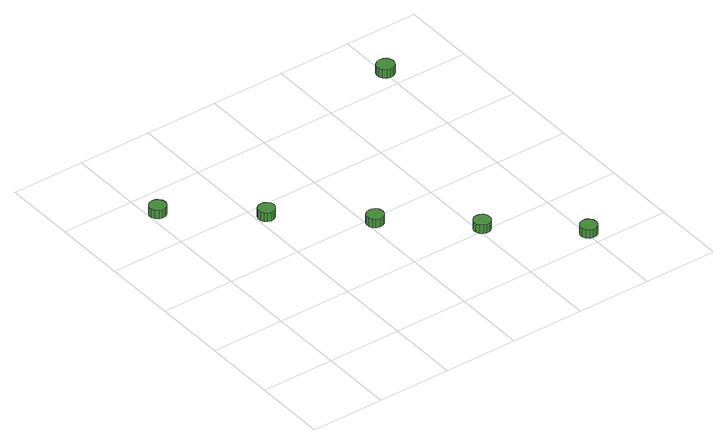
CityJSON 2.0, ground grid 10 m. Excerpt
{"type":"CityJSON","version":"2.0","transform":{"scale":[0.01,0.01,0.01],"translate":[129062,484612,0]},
"CityObjects":{
"tree1":{"type":"SolitaryVegetationObject","attributes":{"function":"something"},"geometry":[{"type":"MultiSurface","lod":"1","boundaries":[[[0,1,2,3,4,5,6,7,8,9,10,11,12,13,14]],[[15,16,17,18,19,20,21,22,23,24,25,26,27,28,29]],[[0,29,28,1]],[[1,28,27,2]],[[2,27,26,3]],[[3,26,25,4]],[[4,25,24,5]],[[5,24,23,6]],[[6,23,22,7]],[[7,22,21,8]],[[8,21,20,9]],[[9,20,19,10]],[[10,19,18,11]],[[11,18,17,12]],[[12,17,16,13]],[[13,16,15,14]],[[14,15,29,0]]]}]},
"tree2":{"type":"SolitaryVegetationObject","attributes":{"function":"something"},"geometry":[{"type":"MultiSurface","lod":"1","boundaries":[[[30,31,32,33,34,35,36,37,38,39,40,41,42,43,44]],[[45,46,47,48,49,50,51,52,53,54,55,56,57,58,59]],[[30,59,58,31]],[[31,58,57,32]],[[32,57,56,33]],[[33,56,55,34]],[[34,55,54,35]],[[35,54,53,36]],[[36,53,52,37]],[[37,52,51,38]],[[38,51,50,39]],[[39,50,49,40]],[[40,49,48,41]],[[41,48,47,42]],[[42,47,46,43]],[[43,46,45,44]],[[44,45,59,30]]]}]},
"tree3":{"type":"SolitaryVegetationObject","attributes":{"function":"something"},"geometry":[{"type":"MultiSurface","lod":"1","boundaries":[[[60,61,62,63,64,65,66,67,68,69,70,71,72,73,74]],[[75,76,77,78,79,80,81,82,83,84,85,86,87,88,89]],[[60,89,88,61]],[[61,88,87,62]],[[62,87,86,63]],[[63,86,85,64]],[[64,85,84,65]],[[65,84,83,66]],[[66,83,82,67]],[[67,82,81,68]],[[68,81,80,69]],[[69,80,79,70]],[[70,79,78,71]],[[71,78,77,72]],[[72,77,76,73]],[[73,76,75,74]],[[74,75,89,60]]]}]},
"tree4":{"type":"SolitaryVegetationObject","attributes":{"function":"something"},"geometry":[{"type":"MultiSurface","lod":"1","boundaries":[[[90,91,92,93,94,95,96,97,98,99,100,101,102,103,104]],[[105,106,107,108,109,110,111,112,113,114,115,116,117,118,119]],[[90,119,118,91]],[[91,118,117,92]],[[92,117,116,93]],[[93,116,115,94]],[[94,115,114,95]],[[95,114,113,96]],[[96,113,112,97]],[[97,112,111,98]],[[98,111,110,99]],[[99,110,109,100]],[[100,109,108,101]],[[101,108,107,102]],[[102,107,106,103]],[[103,106,105,104]],[[104,105,119,90]]]}]},
"tree5":{"type":"SolitaryVegetationObject","attributes":{"function":"something"},"geometry":[{"type":"MultiSurface","lod":"1","boundaries":[[[120,121,122,123,124,125,126,127,128,129,130,131,132,133,134]],[[135,136,137,138,139,140,141,142,143,144,145,146,147,148,149]],[[120,149,148,121]],[[121,148,147,122]],[[122,147,146,123]],[[123,146,145,124]],[[124,145,144,125]],[[125,144,143,126]],[[126,143,142,127]],[[127,142,141,128]],[[128,141,140,129]],[[129,140,139,130]],[[130,139,138,131]],[[131,138,137,132]],[[132,137,136,133]],[[133,136,135,134]],[[134,135,149,120]]]}]},
"tree6":{"type":"SolitaryVegetationObject","attributes":{"function":"something"},"geometry":[{"type":"MultiSurface","lod":"1","boundaries":[[[150,151,152,153,154,155,156,157,158,159,160,161,162,163,164]],[[165,166,167,168,169,170,171,172,173,174,175,176,177,178,179]],[[150,179,178,151]],[[151,178,177,152]],[[152,177,176,153]],[[153,176,175,154]],[[154,175,174,155]],[[155,174,173,156]],[[156,173,172,157]],[[157,172,171,158]],[[158,171,170,159]],[[159,170,169,160]],[[160,169,168,161]],[[161,168,167,162]],[[162,167,166,163]],[[163,166,165,164]],[[164,165,179,150]]]}]}
},
"vertices":[
[229,3624,165],[219,3670,165],[191,3708,165],[151,3731,165],[104,3736,165],[59,3722,165],[25,3690,165],[5,3647,165],[5,3600,165],[25,3557,165],[59,3526,165],[104,3511,165],[151,3516,165],[191,3540,165],[219,3578,165],[219,3578,40],[191,3540,40],[151,3516,40],[104,3511,40],[59,3526,40],[25,3557,40],[5,3600,40],[5,3647,40],[25,3690,40],[59,3722,40],[104,3736,40],[151,3731,40],[191,3708,40],[219,3670,40],[229,3624,40],
[1233,2784,174],[1223,2830,174],[1195,2868,174],[1155,2891,174],[1108,2896,174],[1064,2882,174],[1029,2850,174],[1010,2807,174],[1010,2761,174],[1029,2718,174],[1064,2686,174],[1108,2672,174],[1155,2677,174],[1195,2700,174],[1223,2738,174],[1223,2738,49],[1195,2700,49],[1155,2677,49],[1108,2672,49],[1064,2686,49],[1029,2718,49],[1010,2761,49],[1010,2807,49],[1029,2850,49],[1064,2882,49],[1108,2896,49],[1155,2891,49],[1195,2868,49],[1223,2830,49],[1233,2784,49],
[2209,1911,165],[2200,1957,165],[2172,1995,165],[2131,2018,165],[2085,2023,165],[2040,2009,165],[2005,1977,165],[1986,1934,165],[1986,1888,165],[2005,1845,165],[2040,1813,165],[2085,1799,165],[2131,1804,165],[2172,1827,165],[2200,1865,165],[2200,1865,40],[2172,1827,40],[2131,1804,40],[2085,1799,40],[2040,1813,40],[2005,1845,40],[1986,1888,40],[1986,1934,40],[2005,1977,40],[2040,2009,40],[2085,2023,40],[2131,2018,40],[2172,1995,40],[2200,1957,40],[2209,1911,40],
[3172,1049,163],[3163,1095,163],[3135,1133,163],[3094,1157,163],[3048,1161,163],[3003,1147,163],[2968,1116,163],[2949,1073,163],[2949,1026,163],[2968,983,163],[3003,951,163],[3048,937,163],[3094,942,163],[3135,965,163],[3163,1003,163],[3163,1003,38],[3135,965,38],[3094,942,38],[3048,937,38],[3003,951,38],[2968,983,38],[2949,1026,38],[2949,1073,38],[2968,1116,38],[3003,1147,38],[3048,1161,38],[3094,1157,38],[3135,1133,38],[3163,1095,38],[3172,1049,38],
[4142,210,157],[4133,256,157],[4105,293,157],[4064,317,157],[4018,322,157],[3973,307,157],[3938,276,157],[3919,233,157],[3919,186,157],[3938,143,157],[3973,112,157],[4018,97,157],[4064,102,157],[4105,126,157],[4133,164,157],[4133,164,32],[4105,126,32],[4064,102,32],[4018,97,32],[3973,112,32],[3938,143,32],[3919,186,32],[3919,233,32],[3938,276,32],[3973,307,32],[4018,322,32],[4064,317,32],[4105,293,32],[4133,256,32],[4142,210,32],
[4067,4171,246],[4057,4220,246],[4028,4260,246],[3985,4284,246],[3936,4290,246],[3889,4274,246],[3852,4241,246],[3832,4196,246],[3832,4146,246],[3852,4101,246],[3889,4068,246],[3936,4053,246],[3985,4058,246],[4028,4083,246],[4057,4123,246],[4057,4123,121],[4028,4083,121],[3985,4058,121],[3936,4053,121],[3889,4068,121],[3852,4101,121],[3832,4146,121],[3832,4196,121],[3852,4241,121],[3889,4274,121],[3936,4290,121],[3985,4284,121],[4028,4260,121],[4057,4220,121],[4067,4171,121]
]}
